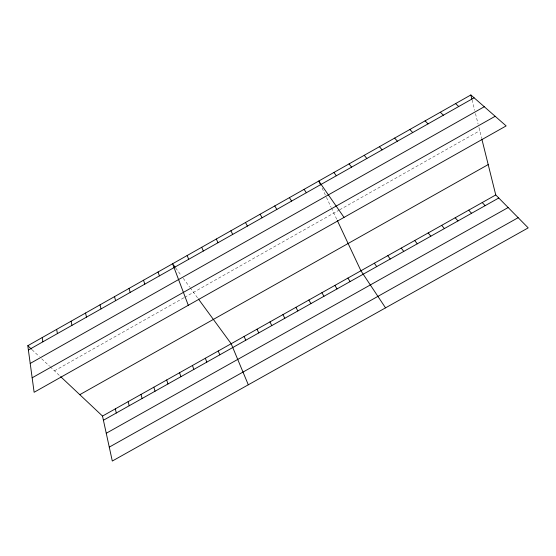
<?xml version="1.0" encoding="UTF-8"?>
<svg xmlns="http://www.w3.org/2000/svg" width="556" height="556" viewBox="0 0 556 556"><rect width="100%" height="100%" fill="white"/><g stroke="black" fill="none" stroke-linecap="round" stroke-linejoin="round"><path stroke-width="0.42" stroke-dasharray="2.78 2.08" d="M54.474 370.838L183.966 297.717M184.696 297.307L338.917 210.224M339.646 209.814L479.758 130.702M32.067 349.731L39.309 356.556M41.679 358.787L49.533 366.182M50.151 366.765L60.048 376.085M175.668 267.957L181.256 275.588M183.251 278.306L189.645 287.035M190.124 287.695L197.887 298.294M322.091 188.095L326.087 196.595M326.441 197.359L331.042 207.159M331.397 207.895L336.978 219.794M472.072 99.858L474.699 110.387M475.484 113.563L478.104 124.078M478.931 127.394L481.614 138.166"/><path stroke-width="0.83" d="M27.8 345.714L470.856 94.958L506.148 125.913L34.124 392.279L27.8 345.714L31.456 349.154M28.384 350.016L474.108 97.814M30.212 363.443L484.283 106.738M32.158 377.802L495.167 116.28M79.793 394.677L488.196 164.583M60.667 376.669L102.506 416.069L495.757 194.947L481.823 138.993M103.416 420.246L498.767 198.005M106.252 433.263L508.156 207.534M109.268 447.121L518.157 217.681M455.579 103.604L458.742 106.509M440.317 112.242L443.389 115.196M425.076 120.874L428.05 123.877M495.757 194.947L528.2 227.877L112.298 461.042L102.506 416.069M482.219 202.558L485.159 205.657M409.841 129.492L412.726 132.543M468.694 210.168L471.564 213.302M394.628 138.103L397.415 141.21M455.183 217.764L457.977 220.94M379.428 146.708L382.125 149.863M441.679 225.354L444.404 228.572M428.19 232.943L430.837 236.189M364.243 155.298L366.849 158.509M414.713 240.519L417.285 243.806M349.071 163.888L351.587 167.141M401.251 248.087L403.753 251.416M333.913 172.464L336.338 175.766M175.154 267.262L172.596 263.766L188.289 305.286M198.374 298.954L231.171 343.719L248.303 384.794M387.796 255.656L390.222 259.026M344.025 217.396L318.776 181.034L320.617 184.953M374.348 263.21L376.711 266.623M385.53 307.864L360.92 270.765L337.332 220.537M304.097 189.339L306.335 192.744M347.896 278.09L350.113 281.572M289.426 197.644L291.58 201.091M334.886 285.409L337.026 288.925M274.775 205.935L276.839 209.431M321.882 292.72L323.953 296.272M308.886 300.025L310.894 303.618M260.138 214.22L262.112 217.764M295.91 307.322L297.842 310.95M245.509 222.497L247.399 226.09M282.941 314.613L284.804 318.282M230.9 230.768L232.7 234.41M269.98 321.896L271.78 325.601M216.305 239.031L218.015 242.715M257.032 329.18L258.762 332.919M244.098 336.456L245.759 340.23M201.717 247.281L203.343 251.02M187.15 255.531L188.686 259.311M218.251 350.982L219.78 354.832M205.352 358.238L206.804 362.13M192.459 365.487L193.842 369.413M158.057 271.995L159.412 275.873M179.574 372.735L180.895 376.69M143.524 280.217L144.803 284.144M166.703 379.97L167.954 383.967M129.013 288.432L130.201 292.407M153.845 387.198L155.027 391.236M114.515 296.64L115.613 300.657M140.995 394.426L142.107 398.499M128.151 401.647L129.201 405.748M470.856 94.958L471.87 99.044M100.024 304.841L101.039 308.907M115.328 408.862L116.301 413.004M85.554 313.028L86.479 317.142M71.092 321.215L71.939 325.371M56.649 329.388L57.407 333.593M42.221 337.555L42.888 341.808"/></g></svg>
